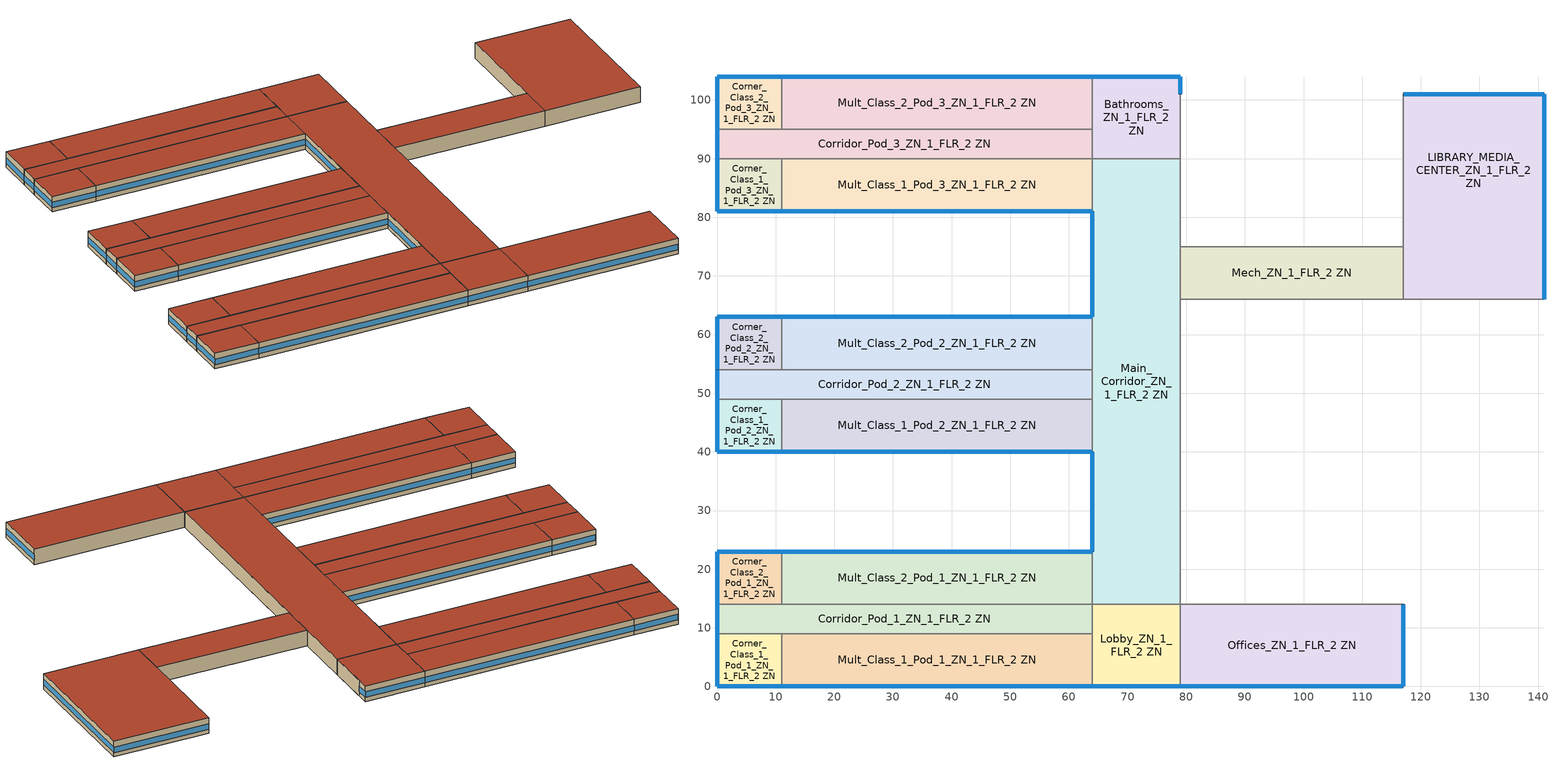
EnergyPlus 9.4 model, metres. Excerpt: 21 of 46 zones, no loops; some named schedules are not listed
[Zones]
Bathrooms_ZN_1_FLR_2 ZN
 floor to Bathrooms_ZN_1_FLR_1 ZN (Typical Interior Floor): 79,104 79,90 64,90 64,104 z4
 wall outside (Typical Insulated Steel Framed Exterior Wall R-11.9): 79,101 79,104 64,104 z4:8
 wall to Main_Corridor_ZN_1_FLR_2 ZN (Typical Interior Wall): 64,90 79,90 z4:8
 wall to Auditorium_ZN_1_FLR_1 ZN (Typical Interior Wall): 79,90 79,101 z4:8
 wall to Mult_Class_2_Pod_3_ZN_1_FLR_2 ZN (Typical Interior Wall): 64,104 64,95 z4:8
 wall to Corridor_Pod_3_ZN_1_FLR_2 ZN (Typical Interior Wall): 64,95 64,90 z4:8
 window (U 0.62 SHGC 0.25 Dbl Ref-C-H Clr 6mm/6mm Air): 79,101.05 79,103.95 z5.1:6.55; 78.95,104 64.05,104 z5.1:6.51
 roof outside (Typical IEAD Roof - Highly Reflective R-20.83): 79,90 79,104 64,104 64,90 z8
Corner_Class_1_Pod_1_ZN_1_FLR_2 ZN
 floor to Corner_Class_1_Pod_1_ZN_1_FLR_1 ZN (Typical Interior Floor): 11,9 11,0 0,0 0,9 z4
 wall outside (Typical Insulated Steel Framed Exterior Wall R-11.9): 0,9 0,0 11,0 z4:8
 wall to Mult_Class_1_Pod_1_ZN_1_FLR_2 ZN (Typical Interior Wall): 11,0 11,9 z4:8
 wall to Corridor_Pod_1_ZN_1_FLR_2 ZN (Typical Interior Wall): 11,9 0,9 z4:8
 window (U 0.62 SHGC 0.25 Dbl Ref-C-H Clr 6mm/6mm Air): 0.05,0 10.95,0 z5.1:6.51; 0,8.95 0,0.05 z5.1:6.52
 roof outside (Typical IEAD Roof - Highly Reflective R-20.83): 11,0 11,9 0,9 0,0 z8
Corner_Class_1_Pod_2_ZN_1_FLR_2 ZN
 floor to Corner_Class_1_Pod_2_ZN_1_FLR_1 ZN (Typical Interior Floor): 11,49 11,40 0,40 0,49 z4
 wall outside (Typical Insulated Steel Framed Exterior Wall R-11.9): 0,49 0,40 11,40 z4:8
 wall to Mult_Class_1_Pod_2_ZN_1_FLR_2 ZN (Typical Interior Wall): 11,40 11,49 z4:8
 wall to Corridor_Pod_2_ZN_1_FLR_2 ZN (Typical Interior Wall): 11,49 0,49 z4:8
 window (U 0.62 SHGC 0.25 Dbl Ref-C-H Clr 6mm/6mm Air): 0.05,40 10.95,40 z5.1:6.51; 0,48.95 0,40.05 z5.1:6.52
 roof outside (Typical IEAD Roof - Highly Reflective R-20.83): 11,40 11,49 0,49 0,40 z8
Corner_Class_1_Pod_3_ZN_1_FLR_2 ZN
 floor to Corner_Class_1_Pod_3_ZN_1_FLR_1 ZN (Typical Interior Floor): 11,90 11,81 0,81 0,90 z4
 wall outside (Typical Insulated Steel Framed Exterior Wall R-11.9): 0,90 0,81 11,81 z4:8
 wall to Mult_Class_1_Pod_3_ZN_1_FLR_2 ZN (Typical Interior Wall): 11,81 11,90 z4:8
 wall to Corridor_Pod_3_ZN_1_FLR_2 ZN (Typical Interior Wall): 11,90 0,90 z4:8
 window (U 0.62 SHGC 0.25 Dbl Ref-C-H Clr 6mm/6mm Air): 0.05,81 10.95,81 z5.1:6.51; 0,89.95 0,81.05 z5.1:6.52
 roof outside (Typical IEAD Roof - Highly Reflective R-20.83): 11,81 11,90 0,90 0,81 z8
Corner_Class_2_Pod_1_ZN_1_FLR_2 ZN
 floor to Corner_Class_2_Pod_1_ZN_1_FLR_1 ZN (Typical Interior Floor): 11,23 11,14 0,14 0,23 z4
 wall outside (Typical Insulated Steel Framed Exterior Wall R-11.9): 11,23 0,23 0,14 z4:8
 wall to Corridor_Pod_1_ZN_1_FLR_2 ZN (Typical Interior Wall): 0,14 11,14 z4:8
 wall to Mult_Class_2_Pod_1_ZN_1_FLR_2 ZN (Typical Interior Wall): 11,14 11,23 z4:8
 window (U 0.62 SHGC 0.25 Dbl Ref-C-H Clr 6mm/6mm Air): 10.95,23 0.05,23 z5.1:6.51; 0,22.95 0,14.05 z5.1:6.52
 roof outside (Typical IEAD Roof - Highly Reflective R-20.83): 11,14 11,23 0,23 0,14 z8
Corner_Class_2_Pod_2_ZN_1_FLR_2 ZN
 floor to Corner_Class_2_Pod_2_ZN_1_FLR_1 ZN (Typical Interior Floor): 11,63 11,54 0,54 0,63 z4
 wall outside (Typical Insulated Steel Framed Exterior Wall R-11.9): 11,63 0,63 0,54 z4:8
 wall to Corridor_Pod_2_ZN_1_FLR_2 ZN (Typical Interior Wall): 0,54 11,54 z4:8
 wall to Mult_Class_2_Pod_2_ZN_1_FLR_2 ZN (Typical Interior Wall): 11,54 11,63 z4:8
 window (U 0.62 SHGC 0.25 Dbl Ref-C-H Clr 6mm/6mm Air): 10.95,63 0.05,63 z5.1:6.51; 0,62.95 0,54.05 z5.1:6.52
 roof outside (Typical IEAD Roof - Highly Reflective R-20.83): 11,54 11,63 0,63 0,54 z8
Corner_Class_2_Pod_3_ZN_1_FLR_2 ZN
 floor to Corner_Class_2_Pod_3_ZN_1_FLR_1 ZN (Typical Interior Floor): 11,104 11,95 0,95 0,104 z4
 wall outside (Typical Insulated Steel Framed Exterior Wall R-11.9): 11,104 0,104 0,95 z4:8
 wall to Corridor_Pod_3_ZN_1_FLR_2 ZN (Typical Interior Wall): 0,95 11,95 z4:8
 wall to Mult_Class_2_Pod_3_ZN_1_FLR_2 ZN (Typical Interior Wall): 11,95 11,104 z4:8
 window (U 0.62 SHGC 0.25 Dbl Ref-C-H Clr 6mm/6mm Air): 10.95,104 0.05,104 z5.1:6.51; 0,103.95 0,95.05 z5.1:6.52
 roof outside (Typical IEAD Roof - Highly Reflective R-20.83): 11,95 11,104 0,104 0,95 z8
Corridor_Pod_1_ZN_1_FLR_2 ZN
 floor to Corridor_Pod_1_ZN_1_FLR_1 ZN (Typical Interior Floor): 64,14 64,9 0,9 0,14 z4
 wall outside (Typical Insulated Steel Framed Exterior Wall R-11.9): 0,14 0,9 z4:8
 wall to Mult_Class_1_Pod_1_ZN_1_FLR_2 ZN (Typical Interior Wall): 11,9 64,9 z4:8
 wall to Lobby_ZN_1_FLR_2 ZN (Typical Interior Wall): 64,9 64,14 z4:8
 wall to Mult_Class_2_Pod_1_ZN_1_FLR_2 ZN (Typical Interior Wall): 64,14 11,14 z4:8
 window (U 0.62 SHGC 0.25 Dbl Ref-C-H Clr 6mm/6mm Air): 0,13.95 0,9.05 z5.1:6.53
 roof outside (Typical IEAD Roof - Highly Reflective R-20.83): 64,9 64,14 0,14 0,9 z8
Corridor_Pod_2_ZN_1_FLR_2 ZN
 floor to Corridor_Pod_2_ZN_1_FLR_1 ZN (Typical Interior Floor): 64,54 64,49 0,49 0,54 z4
 wall outside (Typical Insulated Steel Framed Exterior Wall R-11.9): 0,54 0,49 z4:8
 wall to Mult_Class_1_Pod_2_ZN_1_FLR_2 ZN (Typical Interior Wall): 11,49 64,49 z4:8
 wall to Main_Corridor_ZN_1_FLR_2 ZN (Typical Interior Wall): 64,49 64,54 z4:8
 wall to Mult_Class_2_Pod_2_ZN_1_FLR_2 ZN (Typical Interior Wall): 64,54 11,54 z4:8
 window (U 0.62 SHGC 0.25 Dbl Ref-C-H Clr 6mm/6mm Air): 0,53.95 0,49.05 z5.1:6.53
 roof outside (Typical IEAD Roof - Highly Reflective R-20.83): 64,49 64,54 0,54 0,49 z8
Corridor_Pod_3_ZN_1_FLR_2 ZN
 floor to Corridor_Pod_3_ZN_1_FLR_1 ZN (Typical Interior Floor): 64,95 64,90 0,90 0,95 z4
 wall outside (Typical Insulated Steel Framed Exterior Wall R-11.9): 0,95 0,90 z4:8
 wall to Mult_Class_1_Pod_3_ZN_1_FLR_2 ZN (Typical Interior Wall): 11,90 64,90 z4:8
 wall to Mult_Class_2_Pod_3_ZN_1_FLR_2 ZN (Typical Interior Wall): 64,95 11,95 z4:8
 window (U 0.62 SHGC 0.25 Dbl Ref-C-H Clr 6mm/6mm Air): 0,94.95 0,90.05 z5.1:6.53
 roof outside (Typical IEAD Roof - Highly Reflective R-20.83): 64,90 64,95 0,95 0,90 z8
LIBRARY_MEDIA_CENTER_ZN_1_FLR_2 ZN
 floor to Kitchen_ZN_1_FLR_1 ZN (Typical Interior Floor): 141,75 141,66 117,66 117,75 z4
 floor to Cafeteria_ZN_1_FLR_1 ZN (Typical Interior Floor): 141,101 141,75 117,75 117,101 z4
 wall outside (Typical Insulated Steel Framed Exterior Wall R-11.9): 141,66 141,101 117,101 z4:8
 wall to Aux_Gym_ZN_1_FLR_1 ZN (Typical Interior Wall): 117,66 141,66 z4:8
 wall to Mech_ZN_1_FLR_2 ZN (Typical Interior Wall): 117,75 117,66 z4:8
 wall to Auditorium_ZN_1_FLR_1 ZN (Typical Interior Wall): 117,101 117,75 z4:8
 window (U 0.62 SHGC 0.25 Dbl Ref-C-H Clr 6mm/6mm Air): 141,66.05 141,100.95 z5.1:6.5; 140.95,101 117.05,101 z5.1:6.51
 roof outside (Typical IEAD Roof - Highly Reflective R-20.83): 141,66 141,101 117,101 117,66 z8
Lobby_ZN_1_FLR_2 ZN
 floor to Lobby_ZN_1_FLR_1 ZN (Typical Interior Floor): 79,14 79,0 64,0 64,14 z4
 wall outside (Typical Insulated Steel Framed Exterior Wall R-11.9): 64,0 79,0 z4:8
 wall to Offices_ZN_1_FLR_2 ZN (Typical Interior Wall): 79,0 79,14 z4:8
 wall to Main_Corridor_ZN_1_FLR_2 ZN (Typical Interior Wall): 79,14 64,14 z4:8
 wall to Mult_Class_1_Pod_1_ZN_1_FLR_2 ZN (Typical Interior Wall): 64,9 64,0 z4:8
 window (U 0.62 SHGC 0.25 Dbl Ref-C-H Clr 6mm/6mm Air): 64.05,0 78.95,0 z5.1:6.51
 roof outside (Typical IEAD Roof - Highly Reflective R-20.83): 79,0 79,14 64,14 64,0 z8
Main_Corridor_ZN_1_FLR_2 ZN
 floor to Main_Corridor_ZN_1_FLR_1 ZN (Typical Interior Floor): 79,90 79,14 64,14 64,90 z4
 wall outside (Typical Insulated Steel Framed Exterior Wall R-11.9): 64,40 64,23 / 64,81 64,63 z4:8
 wall to Mult_Class_1_Pod_2_ZN_1_FLR_2 ZN (Typical Interior Wall): 64,49 64,40 z4:8
 wall to Mult_Class_2_Pod_1_ZN_1_FLR_2 ZN (Typical Interior Wall): 64,23 64,14 z4:8
 wall to Gym_ZN_1_FLR_1 ZN (Typical Interior Wall): 79,14 79,66 z4:8
 wall to Mech_ZN_1_FLR_2 ZN (Typical Interior Wall): 79,66 79,75 z4:8
 wall to Auditorium_ZN_1_FLR_1 ZN (Typical Interior Wall): 79,75 79,90 z4:8
 wall to Mult_Class_1_Pod_3_ZN_1_FLR_2 ZN (Typical Interior Wall): 64,90 64,81 z4:8
 wall to Mult_Class_2_Pod_2_ZN_1_FLR_2 ZN (Typical Interior Wall): 64,63 64,54 z4:8
 window (U 0.62 SHGC 0.25 Dbl Ref-C-H Clr 6mm/6mm Air): 64,39.95 64,23.05 / 64,80.95 64,63.05 z5.1:6.51
 roof outside (Typical IEAD Roof - Highly Reflective R-20.83): 79,14 79,90 64,90 64,14 z8
Mech_ZN_1_FLR_2 ZN
 floor to Mech_ZN_1_FLR_1 ZN (Typical Interior Floor): 117,75 117,66 79,66 79,75 z4
 wall to Gym_ZN_1_FLR_1 ZN (Typical Interior Wall): 79,66 117,66 z4:8
 wall to Auditorium_ZN_1_FLR_1 ZN (Typical Interior Wall): 117,75 79,75 z4:8
 roof outside (Typical IEAD Roof - Highly Reflective R-20.83): 117,66 117,75 79,75 79,66 z8
Mult_Class_1_Pod_1_ZN_1_FLR_2 ZN
 floor to Mult_Class_1_Pod_1_ZN_1_FLR_1 ZN (Typical Interior Floor): 64,9 64,0 11,0 11,9 z4
 wall outside (Typical Insulated Steel Framed Exterior Wall R-11.9): 11,0 64,0 z4:8
 window (U 0.62 SHGC 0.25 Dbl Ref-C-H Clr 6mm/6mm Air): 11.05,0 63.95,0 z5.1:6.5
 roof outside (Typical IEAD Roof - Highly Reflective R-20.83): 64,0 64,9 11,9 11,0 z8
Mult_Class_1_Pod_2_ZN_1_FLR_2 ZN
 floor to Mult_Class_1_Pod_2_ZN_1_FLR_1 ZN (Typical Interior Floor): 64,49 64,40 11,40 11,49 z4
 wall outside (Typical Insulated Steel Framed Exterior Wall R-11.9): 11,40 64,40 z4:8
 window (U 0.62 SHGC 0.25 Dbl Ref-C-H Clr 6mm/6mm Air): 11.05,40 63.95,40 z5.1:6.5
 roof outside (Typical IEAD Roof - Highly Reflective R-20.83): 64,40 64,49 11,49 11,40 z8
Mult_Class_1_Pod_3_ZN_1_FLR_2 ZN
 floor to Mult_Class_1_Pod_3_ZN_1_FLR_1 ZN (Typical Interior Floor): 64,90 64,81 11,81 11,90 z4
 wall outside (Typical Insulated Steel Framed Exterior Wall R-11.9): 11,81 64,81 z4:8
 window (U 0.62 SHGC 0.25 Dbl Ref-C-H Clr 6mm/6mm Air): 11.05,81 63.95,81 z5.1:6.5
 roof outside (Typical IEAD Roof - Highly Reflective R-20.83): 64,81 64,90 11,90 11,81 z8
Mult_Class_2_Pod_1_ZN_1_FLR_2 ZN
 floor to Mult_Class_2_Pod_1_ZN_1_FLR_1 ZN (Typical Interior Floor): 64,23 64,14 11,14 11,23 z4
 wall outside (Typical Insulated Steel Framed Exterior Wall R-11.9): 64,23 11,23 z4:8
 window (U 0.62 SHGC 0.25 Dbl Ref-C-H Clr 6mm/6mm Air): 63.95,23 11.05,23 z5.1:6.5
 roof outside (Typical IEAD Roof - Highly Reflective R-20.83): 64,14 64,23 11,23 11,14 z8
Mult_Class_2_Pod_2_ZN_1_FLR_2 ZN
 floor to Mult_Class_2_Pod_2_ZN_1_FLR_1 ZN (Typical Interior Floor): 64,63 64,54 11,54 11,63 z4
 wall outside (Typical Insulated Steel Framed Exterior Wall R-11.9): 64,63 11,63 z4:8
 window (U 0.62 SHGC 0.25 Dbl Ref-C-H Clr 6mm/6mm Air): 63.95,63 11.05,63 z5.1:6.5
 roof outside (Typical IEAD Roof - Highly Reflective R-20.83): 64,54 64,63 11,63 11,54 z8
Mult_Class_2_Pod_3_ZN_1_FLR_2 ZN
 floor to Mult_Class_2_Pod_3_ZN_1_FLR_1 ZN (Typical Interior Floor): 64,104 64,95 11,95 11,104 z4
 wall outside (Typical Insulated Steel Framed Exterior Wall R-11.9): 64,104 11,104 z4:8
 window (U 0.62 SHGC 0.25 Dbl Ref-C-H Clr 6mm/6mm Air): 63.95,104 11.05,104 z5.1:6.5
 roof outside (Typical IEAD Roof - Highly Reflective R-20.83): 64,95 64,104 11,104 11,95 z8
Offices_ZN_1_FLR_2 ZN
 floor to Offices_ZN_1_FLR_1 ZN (Typical Interior Floor): 117,14 117,0 79,0 79,14 z4
 wall outside (Typical Insulated Steel Framed Exterior Wall R-11.9): 79,0 117,0 117,14 z4:8
 wall to Gym_ZN_1_FLR_1 ZN (Typical Interior Wall): 117,14 79,14 z4:8
 window (U 0.62 SHGC 0.25 Dbl Ref-C-H Clr 6mm/6mm Air): 79.05,0 116.95,0 z5.1:6.5; 117,0.05 117,13.95 z5.1:6.51
 roof outside (Typical IEAD Roof - Highly Reflective R-20.83): 117,0 117,14 79,14 79,0 z8
[Building]
-SecondarySchool-ASHRAE 169-2006-3B created: 2020-11-10 15:39:57 -0700: North Axis {deg}=0; Terrain=City; Loads Convergence Tolerance Value {W}=0.04; Temperature Convergence Tolerance Value {deltaC}=0.2; Solar Distribution=FullInteriorAndExterior; Maximum Number of Warmup Days=25; Minimum Number of Warmup Days=6
[Site:Location]
El Paso International Ap  Ut_TX_USA: Latitude {deg}=31.77; Longitude {deg}=-106.5; Time Zone {hr}=-7; Elevation {m}=1186
[Site:GroundTemperature:BuildingSurface]
20.78, 20.77, 20.81, 20.84, 20.91, 23.19, 23.53, 23.58, 23.59, 21.3, 20.97, 20.85
[Site:WaterMainsTemperature]
Calculation Method=Correlation; Annual Average Outdoor Air Temperature {C}=17.9417; Maximum Difference In Monthly Average Outdoor Air Temperatures {deltaC}=21.1
[SizingPeriod:DesignDay] Day of Month=21; Dry-Bulb Temperature Range Modifier Type=DefaultMultipliers; Humidity Condition Type=Wetbulb; Barometric Pressure {Pa}=87865; Rain Indicator=No; Snow Indicator=No; Daylight Saving Time Indicator=No
Name | Month | Day Type | Maximum Dry-Bulb Temperature {C} | Daily Dry-Bulb Temperature Range {deltaC} | Wetbulb or DewPoint at Maximum Dry-Bulb {C} | Wind Speed {m/s} | Wind Direction {deg} | Solar Model Indicator | ASHRAE Clear Sky Optical Depth for Beam Irradiance (taub) | ASHRAE Clear Sky Optical Depth for Diffuse Irradiance (taud) | Sky Clearness
El Paso International Ap  Ut Ann Clg .4% Condns DB=>MWB | 7 | SummerDesignDay | 38.1 | 13 | 18.1 | 3.9 | 280 | ASHRAETau | 0.605 | 1.547
El Paso International Ap  Ut Ann Htg 99.6% Condns DB | 12 | WinterDesignDay | -5.2 | 0 | -5.2 | 2.2 | 20 | ASHRAEClearSky |  |  | 0
[Material]
Name | Roughness | Thickness {m} | Conductivity {W/m-K} | Density {kg/m3} | Specific Heat {J/kg-K} | Thermal Absorptance | Solar Absorptance | Visible Absorptance
100mm Normalweight concrete floor | MediumSmooth | 0.1016 | 2.31 | 2322 | 832 | 0.9 | 0.7 | 0.7
25mm Stucco | Smooth | 0.0254 | 0.72 | 1856 | 840 | 0.9 | 0.7 | 0.7
5/8 in. Gypsum Board | MediumSmooth | 0.0159 | 0.16 | 800 | 1090 | 0.9 | 0.7 | 0.7
G01 13mm gypsum board | Smooth | 0.0127 | 0.16 | 800 | 1090 | 0.9 | 0.7 | 0.5
Metal Roof Surface | Smooth | 0.0008 | 45.28 | 7824 | 500 | 0.9 | 0.7 | 0.7
Roof Membrane - Highly Reflective | VeryRough | 0.0095 | 0.16 | 1121.29 | 1460 | 0.75 | 0.45 | 0.7
Std Wood 6inch | MediumSmooth | 0.15 | 0.12 | 540 | 1210 | 0.9 | 0.7 | 0.7
[Material:NoMass] Thermal Absorptance=0.9; Solar Absorptance=0.7
Name | Roughness | Thermal Resistance {m2-K/W} | Visible Absorptance
CP02 CARPET PAD | VeryRough | 0.21648 | 0.8
Typical Insulation R-19.72 | Smooth | 3.4722 | 0.7
Typical Insulation R-9.73 | Smooth | 1.71283 | 0.7
[WindowMaterial:Gas]
AIR 6MM: Gas Type=Air; Thickness {m}=0.0063
[WindowMaterial:Glazing] Optical Data Type=SpectralAverage; Thickness {m}=0.006; Infrared Transmittance at Normal Incidence=0; Front Side Infrared Hemispherical Emissivity=0.84; Conductivity {W/m-K}=0.9; Dirt Correction Factor for Solar and Visible Transmittance=1; Solar Diffusing=No
Name | Solar Transmittance at Normal Incidence | Front Side Solar Reflectance at Normal Incidence | Back Side Solar Reflectance at Normal Incidence | Visible Transmittance at Normal Incidence | Front Side Visible Reflectance at Normal Incidence | Back Side Visible Reflectance at Normal Incidence | Back Side Infrared Hemispherical Emissivity
CLEAR 6MM | 0.775 | 0.071 | 0.071 | 0.881 | 0.08 | 0.08 | 0.84
REF C CLEAR HI 6MM | 0.2 | 0.16 | 0.39 | 0.22 | 0.17 | 0.35 | 0.55
[Construction]
InteriorFurnishings: Std Wood 6inch
Typical IEAD Roof - Highly Reflective R-20.83: Roof Membrane - Highly Reflective, Typical Insulation R-19.72, Metal Roof Surface
Typical Insulated Steel Framed Exterior Wall R-11.9: 25mm Stucco, 5/8 in. Gypsum Board, Typical Insulation R-9.73, 5/8 in. Gypsum Board
Typical Interior Floor: 100mm Normalweight concrete floor, CP02 CARPET PAD
Typical Interior Wall: G01 13mm gypsum board, G01 13mm gypsum board
U 0.62 SHGC 0.25 Dbl Ref-C-H Clr 6mm/6mm Air: REF C CLEAR HI 6MM, AIR 6MM, CLEAR 6MM
[Zone] Multiplier=1; Part of Total Floor Area=Yes
Bathrooms_ZN_1_FLR_2 ZN; Corner_Class_1_Pod_1_ZN_1_FLR_2 ZN; Corner_Class_1_Pod_2_ZN_1_FLR_2 ZN; Corner_Class_1_Pod_3_ZN_1_FLR_2 ZN; Corner_Class_2_Pod_1_ZN_1_FLR_2 ZN; Corner_Class_2_Pod_2_ZN_1_FLR_2 ZN; Corner_Class_2_Pod_3_ZN_1_FLR_2 ZN; Corridor_Pod_1_ZN_1_FLR_2 ZN; Corridor_Pod_2_ZN_1_FLR_2 ZN; Corridor_Pod_3_ZN_1_FLR_2 ZN; LIBRARY_MEDIA_CENTER_ZN_1_FLR_2 ZN; Lobby_ZN_1_FLR_2 ZN; Main_Corridor_ZN_1_FLR_2 ZN; Mech_ZN_1_FLR_2 ZN; Mult_Class_1_Pod_1_ZN_1_FLR_2 ZN; Mult_Class_1_Pod_2_ZN_1_FLR_2 ZN; Mult_Class_1_Pod_3_ZN_1_FLR_2 ZN; Mult_Class_2_Pod_1_ZN_1_FLR_2 ZN; Mult_Class_2_Pod_2_ZN_1_FLR_2 ZN; Mult_Class_2_Pod_3_ZN_1_FLR_2 ZN; Offices_ZN_1_FLR_2 ZN
[InternalMass] Construction=InteriorFurnishings
Name | Zone or ZoneList | Surface Area {m2}
Bathrooms_ZN_1_FLR_2 Mass | Bathrooms_ZN_1_FLR_2 ZN | 420
Corner_Class_1_Pod_1_ZN_1_FLR_2 Mass | Corner_Class_1_Pod_1_ZN_1_FLR_2 ZN | 198
Corner_Class_1_Pod_2_ZN_1_FLR_2 Mass | Corner_Class_1_Pod_2_ZN_1_FLR_2 ZN | 198
Corner_Class_1_Pod_3_ZN_1_FLR_2 Mass | Corner_Class_1_Pod_3_ZN_1_FLR_2 ZN | 198
Corner_Class_2_Pod_1_ZN_1_FLR_2 Mass | Corner_Class_2_Pod_1_ZN_1_FLR_2 ZN | 198
Corner_Class_2_Pod_2_ZN_1_FLR_2 Mass | Corner_Class_2_Pod_2_ZN_1_FLR_2 ZN | 198
Corner_Class_2_Pod_3_ZN_1_FLR_2 Mass | Corner_Class_2_Pod_3_ZN_1_FLR_2 ZN | 198
Corridor_Pod_1_ZN_1_FLR_2 Mass | Corridor_Pod_1_ZN_1_FLR_2 ZN | 640
Corridor_Pod_2_ZN_1_FLR_2 Mass | Corridor_Pod_2_ZN_1_FLR_2 ZN | 640
Corridor_Pod_3_ZN_1_FLR_2 Mass | Corridor_Pod_3_ZN_1_FLR_2 ZN | 640
LIBRARY_MEDIA_CENTER_ZN_1_FLR_2 Mass | LIBRARY_MEDIA_CENTER_ZN_1_FLR_2 ZN | 1680
Lobby_ZN_1_FLR_2 Mass | Lobby_ZN_1_FLR_2 ZN | 420
Main_Corridor_ZN_1_FLR_2 Mass | Main_Corridor_ZN_1_FLR_2 ZN | 2280
Mech_ZN_1_FLR_2 Mass | Mech_ZN_1_FLR_2 ZN | 684
Mult_Class_1_Pod_1_ZN_1_FLR_2 Mass | Mult_Class_1_Pod_1_ZN_1_FLR_2 ZN | 954
Mult_Class_1_Pod_2_ZN_1_FLR_2 Mass | Mult_Class_1_Pod_2_ZN_1_FLR_2 ZN | 954
Mult_Class_1_Pod_3_ZN_1_FLR_2 Mass | Mult_Class_1_Pod_3_ZN_1_FLR_2 ZN | 954
Mult_Class_2_Pod_1_ZN_1_FLR_2 Mass | Mult_Class_2_Pod_1_ZN_1_FLR_2 ZN | 954
Mult_Class_2_Pod_2_ZN_1_FLR_2 Mass | Mult_Class_2_Pod_2_ZN_1_FLR_2 ZN | 954
Mult_Class_2_Pod_3_ZN_1_FLR_2 Mass | Mult_Class_2_Pod_3_ZN_1_FLR_2 ZN | 954
Offices_ZN_1_FLR_2 Mass | Offices_ZN_1_FLR_2 ZN | 1064
[ZoneInfiltration:DesignFlowRate] Schedule=SchoolSecondary INFIL_SCH_PNNL; Design Flow Rate Calculation Method=Flow/ExteriorArea; Constant Term Coefficient=0; Temperature Term Coefficient=0; Velocity Term Coefficient=0.224; Velocity Squared Term Coefficient=0
Name | Zone or ZoneList | Flow per Exterior Surface Area {m3/s-m2}
Bathrooms_ZN_1_FLR_2 Infiltration | Bathrooms_ZN_1_FLR_2 ZN | 0.000145423
Corner_Class_1_Pod_1_ZN_1_FLR_2 Infiltration | Corner_Class_1_Pod_1_ZN_1_FLR_2 ZN | 0.000254558
Corner_Class_1_Pod_2_ZN_1_FLR_2 Infiltration | Corner_Class_1_Pod_2_ZN_1_FLR_2 ZN | 0.000254558
Corner_Class_1_Pod_3_ZN_1_FLR_2 Infiltration | Corner_Class_1_Pod_3_ZN_1_FLR_2 ZN | 0.000254558
Corner_Class_2_Pod_1_ZN_1_FLR_2 Infiltration | Corner_Class_2_Pod_1_ZN_1_FLR_2 ZN | 0.000254558
Corner_Class_2_Pod_2_ZN_1_FLR_2 Infiltration | Corner_Class_2_Pod_2_ZN_1_FLR_2 ZN | 0.000254558
Corner_Class_2_Pod_3_ZN_1_FLR_2 Infiltration | Corner_Class_2_Pod_3_ZN_1_FLR_2 ZN | 0.000254558
Corridor_Pod_1_ZN_1_FLR_2 Infiltration | Corridor_Pod_1_ZN_1_FLR_2 ZN | 3.35043e-05
Corridor_Pod_2_ZN_1_FLR_2 Infiltration | Corridor_Pod_2_ZN_1_FLR_2 ZN | 3.35043e-05
Corridor_Pod_3_ZN_1_FLR_2 Infiltration | Corridor_Pod_3_ZN_1_FLR_2 ZN | 3.35043e-05
LIBRARY_MEDIA_CENTER_ZN_1_FLR_2 Infiltration | LIBRARY_MEDIA_CENTER_ZN_1_FLR_2 ZN | 0.000124925
Lobby_ZN_1_FLR_2 Infiltration | Lobby_ZN_1_FLR_2 ZN | 0.000126572
Main_Corridor_ZN_1_FLR_2 Infiltration | Main_Corridor_ZN_1_FLR_2 ZN | 6.22971e-05
Mult_Class_1_Pod_1_ZN_1_FLR_2 Infiltration | Mult_Class_1_Pod_1_ZN_1_FLR_2 ZN | 0.000175253
Mult_Class_1_Pod_2_ZN_1_FLR_2 Infiltration | Mult_Class_1_Pod_2_ZN_1_FLR_2 ZN | 0.000175253
Mult_Class_1_Pod_3_ZN_1_FLR_2 Infiltration | Mult_Class_1_Pod_3_ZN_1_FLR_2 ZN | 0.000175253
Mult_Class_2_Pod_1_ZN_1_FLR_2 Infiltration | Mult_Class_2_Pod_1_ZN_1_FLR_2 ZN | 0.000175253
Mult_Class_2_Pod_2_ZN_1_FLR_2 Infiltration | Mult_Class_2_Pod_2_ZN_1_FLR_2 ZN | 0.000175253
Mult_Class_2_Pod_3_ZN_1_FLR_2 Infiltration | Mult_Class_2_Pod_3_ZN_1_FLR_2 ZN | 0.000175253
Offices_ZN_1_FLR_2 Infiltration | Offices_ZN_1_FLR_2 ZN | 0.000160096
[Daylighting:Controls] Lighting Control Type=Stepped; Minimum Input Power Fraction for Continuous or ContinuousOff Dimming Control=0.3; Minimum Light Output Fraction for Continuous or ContinuousOff Dimming Control=0.2; Number of Stepped Control Steps=3; Probability Lighting will be Reset When Needed in Manual Stepped Control=1; Glare Calculation Azimuth Angle of View Direction Clockwise from Zone y-Axis {deg}=0; Maximum Allowable Discomfort Glare Index=22
Name | Zone | Glare Calculation Daylighting Reference Point | Daylighting Reference Point Name 1 | Fraction of Zone Controlled by Reference Point 1 | Illuminance Setpoint at Reference Point 1 {lux} | Daylighting Reference Point Name 2 | Fraction of Zone Controlled by Reference Point 2 | Illuminance Setpoint at Reference Point 2 {lux}
Bathrooms_ZN_1_FLR_2 ZN DaylightingControls | Bathrooms_ZN_1_FLR_2 ZN | Bathrooms_ZN_1_FLR_2 Daylt Sensor 1 | Bathrooms_ZN_1_FLR_2 Daylt Sensor 1 | 0.096 | 375 | Bathrooms_ZN_1_FLR_2 Daylt Sensor 2 | 0.096 | 375
Corner_Class_1_Pod_1_ZN_1_FLR_2 ZN DaylightingControls | Corner_Class_1_Pod_1_ZN_1_FLR_2 ZN | Corner_Class_1_Pod_1_ZN_1_FLR_2 Daylt Sensor 1 | Corner_Class_1_Pod_1_ZN_1_FLR_2 Daylt Sensor 1 | 0.222 | 500 | Corner_Class_1_Pod_1_ZN_1_FLR_2 Daylt Sensor 2 | 0.222 | 500
Corner_Class_1_Pod_2_ZN_1_FLR_2 ZN DaylightingControls | Corner_Class_1_Pod_2_ZN_1_FLR_2 ZN | Corner_Class_1_Pod_2_ZN_1_FLR_2 Daylt Sensor 1 | Corner_Class_1_Pod_2_ZN_1_FLR_2 Daylt Sensor 1 | 0.222 | 500 | Corner_Class_1_Pod_2_ZN_1_FLR_2 Daylt Sensor 2 | 0.222 | 500
Corner_Class_1_Pod_3_ZN_1_FLR_2 ZN DaylightingControls | Corner_Class_1_Pod_3_ZN_1_FLR_2 ZN | Corner_Class_1_Pod_3_ZN_1_FLR_2 Daylt Sensor 1 | Corner_Class_1_Pod_3_ZN_1_FLR_2 Daylt Sensor 1 | 0.222 | 500 | Corner_Class_1_Pod_3_ZN_1_FLR_2 Daylt Sensor 2 | 0.222 | 500
Corner_Class_2_Pod_1_ZN_1_FLR_2 ZN DaylightingControls | Corner_Class_2_Pod_1_ZN_1_FLR_2 ZN | Corner_Class_2_Pod_1_ZN_1_FLR_2 Daylt Sensor 1 | Corner_Class_2_Pod_1_ZN_1_FLR_2 Daylt Sensor 1 | 0.222 | 500 | Corner_Class_2_Pod_1_ZN_1_FLR_2 Daylt Sensor 2 | 0.222 | 500
Corner_Class_2_Pod_2_ZN_1_FLR_2 ZN DaylightingControls | Corner_Class_2_Pod_2_ZN_1_FLR_2 ZN | Corner_Class_2_Pod_2_ZN_1_FLR_2 Daylt Sensor 1 | Corner_Class_2_Pod_2_ZN_1_FLR_2 Daylt Sensor 1 | 0.222 | 500 | Corner_Class_2_Pod_2_ZN_1_FLR_2 Daylt Sensor 2 | 0.222 | 500
Corner_Class_2_Pod_3_ZN_1_FLR_2 ZN DaylightingControls | Corner_Class_2_Pod_3_ZN_1_FLR_2 ZN | Corner_Class_2_Pod_3_ZN_1_FLR_2 Daylt Sensor 1 | Corner_Class_2_Pod_3_ZN_1_FLR_2 Daylt Sensor 1 | 0.222 | 500 | Corner_Class_2_Pod_3_ZN_1_FLR_2 Daylt Sensor 2 | 0.222 | 500
LIBRARY_MEDIA_CENTER_ZN_1_FLR_2 ZN DaylightingControls | LIBRARY_MEDIA_CENTER_ZN_1_FLR_2 ZN | LIBRARY_MEDIA_CENTER_ZN_1_FLR_2 Daylt Sensor 1 | LIBRARY_MEDIA_CENTER_ZN_1_FLR_2 Daylt Sensor 1 | 0.084 | 375 | LIBRARY_MEDIA_CENTER_ZN_1_FLR_2 Daylt Sensor 2 | 0.084 | 375
Lobby_ZN_1_FLR_2 ZN DaylightingControls | Lobby_ZN_1_FLR_2 ZN | Lobby_ZN_1_FLR_2 Daylt Sensor 1 | Lobby_ZN_1_FLR_2 Daylt Sensor 1 | 0.179 | 375
Main_Corridor_ZN_1_FLR_2 ZN DaylightingControls | Main_Corridor_ZN_1_FLR_2 ZN | Main_Corridor_ZN_1_FLR_2 Daylt Sensor 1 | Main_Corridor_ZN_1_FLR_2 Daylt Sensor 1 | 0.041 | 375 | Main_Corridor_ZN_1_FLR_2 Daylt Sensor 2 | 0.041 | 375
Mult_Class_1_Pod_1_ZN_1_FLR_2 ZN DaylightingControls | Mult_Class_1_Pod_1_ZN_1_FLR_2 ZN | Mult_Class_1_Pod_1_ZN_1_FLR_2 Daylt Sensor 1 | Mult_Class_1_Pod_1_ZN_1_FLR_2 Daylt Sensor 1 | 0.278 | 500
Mult_Class_1_Pod_2_ZN_1_FLR_2 ZN DaylightingControls | Mult_Class_1_Pod_2_ZN_1_FLR_2 ZN | Mult_Class_1_Pod_2_ZN_1_FLR_2 Daylt Sensor 1 | Mult_Class_1_Pod_2_ZN_1_FLR_2 Daylt Sensor 1 | 0.278 | 500
Mult_Class_1_Pod_3_ZN_1_FLR_2 ZN DaylightingControls | Mult_Class_1_Pod_3_ZN_1_FLR_2 ZN | Mult_Class_1_Pod_3_ZN_1_FLR_2 Daylt Sensor 1 | Mult_Class_1_Pod_3_ZN_1_FLR_2 Daylt Sensor 1 | 0.278 | 500
Mult_Class_2_Pod_1_ZN_1_FLR_2 ZN DaylightingControls | Mult_Class_2_Pod_1_ZN_1_FLR_2 ZN | Mult_Class_2_Pod_1_ZN_1_FLR_2 Daylt Sensor 1 | Mult_Class_2_Pod_1_ZN_1_FLR_2 Daylt Sensor 1 | 0.278 | 500
Mult_Class_2_Pod_2_ZN_1_FLR_2 ZN DaylightingControls | Mult_Class_2_Pod_2_ZN_1_FLR_2 ZN | Mult_Class_2_Pod_2_ZN_1_FLR_2 Daylt Sensor 1 | Mult_Class_2_Pod_2_ZN_1_FLR_2 Daylt Sensor 1 | 0.278 | 500
Mult_Class_2_Pod_3_ZN_1_FLR_2 ZN DaylightingControls | Mult_Class_2_Pod_3_ZN_1_FLR_2 ZN | Mult_Class_2_Pod_3_ZN_1_FLR_2 Daylt Sensor 1 | Mult_Class_2_Pod_3_ZN_1_FLR_2 Daylt Sensor 1 | 0.278 | 500
Offices_ZN_1_FLR_2 ZN DaylightingControls | Offices_ZN_1_FLR_2 ZN | Offices_ZN_1_FLR_2 Daylt Sensor 1 | Offices_ZN_1_FLR_2 Daylt Sensor 1 | 0.117 | 500 | Offices_ZN_1_FLR_2 Daylt Sensor 2 | 0.117 | 500
[AvailabilityManager:NightCycle] Applicability Schedule=Always On Discrete; Fan Schedule=SchoolSecondary HVACOperationSchd; Control Type=CycleOnAny; Thermostat Tolerance {deltaC}=1; Cycling Run Time Control Type=FixedRunTime; Cycling Run Time {s}=1800
Availability Manager Night Cycle 7; Availability Manager Night Cycle 6; Availability Manager Night Cycle 9; Availability Manager Night Cycle 5; Availability Manager Night Cycle 8; Availability Manager Night Cycle 4; Availability Manager Night Cycle 1; Availability Manager Night Cycle 2; Availability Manager Night Cycle 3
[AvailabilityManager:Scheduled] Schedule=Always On Discrete
Auditorium_ZN_1_FLR_1 ZN PSZ-AC_3-7 OA System Availability Manager; Aux_Gym_ZN_1_FLR_1 ZN PSZ-AC_2-6 OA System Availability Manager; Cafeteria_ZN_1_FLR_1 ZN PSZ-AC_5-9 OA System Availability Manager; Gym_ZN_1_FLR_1 ZN PSZ-AC_1-5 OA System Availability Manager; Kitchen_ZN_1_FLR_1 ZN PSZ-AC_4-8 OA System Availability Manager; VAV_OTHER OA System Availability Manager; VAV_POD_1 OA System Availability Manager; VAV_POD_2 OA System Availability Manager; VAV_POD_3 OA System Availability Manager
[Exterior:Lights] Control Option=AstronomicalClock
Name | Schedule | Design Level {W}
NonDimming Exterior Lights Def | SchoolSecondary Exterior_lighting_schedule_a | 441.8
Occ Sensing Exterior Lights Def | SchoolSecondary Exterior_lighting_schedule_b | 8552
[Refrigeration:Compressor] Refrigeration Compressor Power Curve=Old_Low_Temp_Comp_Pwr_Curve; Refrigeration Compressor Capacity Curve=Old_Low_Temp_Comp_Cap_Curve; Rated Return Gas Temperature {C}=18.3; Rated Subcooling {deltaC}=0; Mode of Operation=Subcritical
Refrigeration Compressor 1; Refrigeration Compressor 2; Refrigeration Compressor 3; Refrigeration Compressor 4; Refrigeration Compressor 5; Refrigeration Compressor 6; Refrigeration Compressor 7; Refrigeration Compressor 8; Refrigeration Compressor 9; Refrigeration Compressor 10; Refrigeration Compressor 11; Refrigeration Compressor 12; Refrigeration Compressor 13; Refrigeration Compressor 14; Refrigeration Compressor 15; Refrigeration Compressor 16; Refrigeration Compressor 17; Refrigeration Compressor 18; Refrigeration Compressor 19; Refrigeration Compressor 20
[EnergyManagementSystem:Sensor] Output:Variable or Output:Meter Index Key=Environment
Name | Output:Variable or Output:Meter
Mains_Water_Temp_Sen | Site Mains Water Temperature
OAT; OAT_1; OAT_2; OAT_3; OAT_4; OAT_5; OAT_6 | Site Outdoor Air Drybulb Temperature
[EnergyManagementSystem:Actuator] Actuated Component Control Type=Schedule Value
Name | Actuated Component Unique | Actuated Component Type
AuditoriumZN1FLR1ZNPSZAC37ClgSch0; CafeteriaZN1FLR1ZNPSZAC59ClgSch0; GymZN1FLR1ZNPSZAC15ClgSch0; VAVOTHERClgSch0; VAVPOD1ClgSch0; VAVPOD2ClgSch0; VAVPOD3ClgSch0 | SchoolSecondary CLGSETP_SCH_NO_SETBACK | Schedule:Year
AuditoriumZN1FLR1ZNPSZAC37HtgSch0; CafeteriaZN1FLR1ZNPSZAC59HtgSch0; GymZN1FLR1ZNPSZAC15HtgSch0 | SchoolSecondary HTGSETP_SCH_PSZ_AC | Schedule:Year
Mains_Water_Temp_Act | Mains Water Temperature | Schedule:Constant
VAVOTHERClgSch1 | SchoolSecondary CLGSETP_SCH_Setback | Schedule:Year
VAVOTHERHtgSch0; VAVPOD1HtgSch0; VAVPOD2HtgSch0; VAVPOD3HtgSch0 | SchoolSecondary HTGSETP_SCH_YES_OPTIMUM | Schedule:Year
VAVOTHERHtgSch1 | SchoolSecondary HTGSETP_SCH_Setback | Schedule:Year
[EnergyManagementSystem:Program]
AuditoriumZN1FLR1ZNPSZAC37OptimumStartProg0: IF DaylightSavings==0 && DayOfWeek>1 && Hour==5 && OAT<23.9 && OAT>1.7; SET AuditoriumZN1FLR1ZNPSZAC37ClgSch0 = 29.4; SET AuditoriumZN1FLR1ZNPSZAC37HtgSch0 = 15.6; ELSEIF DaylightSavings==0 && DayOfWeek==1 && Hour==7 && OAT<23.9 && OAT>1.7; SET AuditoriumZN1FLR1ZNPSZAC37ClgSch0 = 29.4; SET AuditoriumZN1FLR1ZNPSZAC37HtgSch0 = 15.6; ELSEIF DaylightSavings==1 && DayOfWeek>1 && Hour==4 && OAT<23.9 && OAT>1.7; SET AuditoriumZN1FLR1ZNPSZAC37ClgSch0 = 29.4; SET AuditoriumZN1FLR1ZNPSZAC37HtgSch0 = 15.6; ELSEIF DaylightSavings==1 && DayOfWeek==1 && Hour==6 && OAT<23.9 && OAT>1.7; SET AuditoriumZN1FLR1ZNPSZAC37ClgSch0 = 29.4; SET AuditoriumZN1FLR1ZNPSZAC37HtgSch0 = 15.6; ELSE; SET AuditoriumZN1FLR1ZNPSZAC37ClgSch0 = NULL; SET AuditoriumZN1FLR1ZNPSZAC37HtgSch0 = NULL; ENDIF
CafeteriaZN1FLR1ZNPSZAC59OptimumStartProg0: IF DaylightSavings==0 && DayOfWeek>1 && Hour==5 && OAT_1<23.9 && OAT_1>1.7; SET CafeteriaZN1FLR1ZNPSZAC59ClgSch0 = 29.4; SET CafeteriaZN1FLR1ZNPSZAC59HtgSch0 = 15.6; ELSEIF DaylightSavings==0 && DayOfWeek==1 && Hour==7 && OAT_1<23.9 && OAT_1>1.7; SET CafeteriaZN1FLR1ZNPSZAC59ClgSch0 = 29.4; SET CafeteriaZN1FLR1ZNPSZAC59HtgSch0 = 15.6; ELSEIF DaylightSavings==1 && DayOfWeek>1 && Hour==4 && OAT_1<23.9 && OAT_1>1.7; SET CafeteriaZN1FLR1ZNPSZAC59ClgSch0 = 29.4; SET CafeteriaZN1FLR1ZNPSZAC59HtgSch0 = 15.6; ELSEIF DaylightSavings==1 && DayOfWeek==1 && Hour==6 && OAT_1<23.9 && OAT_1>1.7; SET CafeteriaZN1FLR1ZNPSZAC59ClgSch0 = 29.4; SET CafeteriaZN1FLR1ZNPSZAC59HtgSch0 = 15.6; ELSE; SET CafeteriaZN1FLR1ZNPSZAC59ClgSch0 = NULL; SET CafeteriaZN1FLR1ZNPSZAC59HtgSch0 = NULL; ENDIF
GymZN1FLR1ZNPSZAC15OptimumStartProg0: IF DaylightSavings==0 && DayOfWeek>1 && Hour==5 && OAT_2<23.9 && OAT_2>1.7; SET GymZN1FLR1ZNPSZAC15ClgSch0 = 29.4; SET GymZN1FLR1ZNPSZAC15HtgSch0 = 15.6; ELSEIF DaylightSavings==0 && DayOfWeek==1 && Hour==7 && OAT_2<23.9 && OAT_2>1.7; SET GymZN1FLR1ZNPSZAC15ClgSch0 = 29.4; SET GymZN1FLR1ZNPSZAC15HtgSch0 = 15.6; ELSEIF DaylightSavings==1 && DayOfWeek>1 && Hour==4 && OAT_2<23.9 && OAT_2>1.7; SET GymZN1FLR1ZNPSZAC15ClgSch0 = 29.4; SET GymZN1FLR1ZNPSZAC15HtgSch0 = 15.6; ELSEIF DaylightSavings==1 && DayOfWeek==1 && Hour==6 && OAT_2<23.9 && OAT_2>1.7; SET GymZN1FLR1ZNPSZAC15ClgSch0 = 29.4; SET GymZN1FLR1ZNPSZAC15HtgSch0 = 15.6; ELSE; SET GymZN1FLR1ZNPSZAC15ClgSch0 = NULL; SET GymZN1FLR1ZNPSZAC15HtgSch0 = NULL; ENDIF
Mains_Water_Prg: SET Mains_Water_Temp_Act = Mains_Water_Temp_Sen
VAVOTHEROptimumStartProg0: IF DaylightSavings==0 && DayOfWeek>1 && Hour==5 && OAT_3<23.9 && OAT_3>1.7; SET VAVOTHERClgSch0 = 29.4; SET VAVOTHERHtgSch0 = 15.6; ELSEIF DaylightSavings==0 && DayOfWeek==1 && Hour==7 && OAT_3<23.9 && OAT_3>1.7; SET VAVOTHERClgSch0 = 29.4; SET VAVOTHERHtgSch0 = 15.6; ELSEIF DaylightSavings==1 && DayOfWeek>1 && Hour==4 && OAT_3<23.9 && OAT_3>1.7; SET VAVOTHERClgSch0 = 29.4; SET VAVOTHERHtgSch0 = 15.6; ELSEIF DaylightSavings==1 && DayOfWeek==1 && Hour==6 && OAT_3<23.9 && OAT_3>1.7; SET VAVOTHERClgSch0 = 29.4; SET VAVOTHERHtgSch0 = 15.6; ELSE; SET VAVOTHERClgSch0 = NULL; SET VAVOTHERHtgSch0 = NULL; ENDIF
VAVOTHEROptimumStartProg1: IF DaylightSavings==0 && DayOfWeek>1 && Hour==5 && OAT_3<23.9 && OAT_3>1.7; SET VAVOTHERClgSch1 = 29.4; SET VAVOTHERHtgSch1 = 15.6; ELSEIF DaylightSavings==0 && DayOfWeek==1 && Hour==7 && OAT_3<23.9 && OAT_3>1.7; SET VAVOTHERClgSch1 = 29.4; SET VAVOTHERHtgSch1 = 15.6; ELSEIF DaylightSavings==1 && DayOfWeek>1 && Hour==4 && OAT_3<23.9 && OAT_3>1.7; SET VAVOTHERClgSch1 = 29.4; SET VAVOTHERHtgSch1 = 15.6; ELSEIF DaylightSavings==1 && DayOfWeek==1 && Hour==6 && OAT_3<23.9 && OAT_3>1.7; SET VAVOTHERClgSch1 = 29.4; SET VAVOTHERHtgSch1 = 15.6; ELSE; SET VAVOTHERClgSch1 = NULL; SET VAVOTHERHtgSch1 = NULL; ENDIF
VAVPOD1OptimumStartProg0: IF DaylightSavings==0 && DayOfWeek>1 && Hour==5 && OAT_4<23.9 && OAT_4>1.7; SET VAVPOD1ClgSch0 = 29.4; SET VAVPOD1HtgSch0 = 15.6; ELSEIF DaylightSavings==0 && DayOfWeek==1 && Hour==7 && OAT_4<23.9 && OAT_4>1.7; SET VAVPOD1ClgSch0 = 29.4; SET VAVPOD1HtgSch0 = 15.6; ELSEIF DaylightSavings==1 && DayOfWeek>1 && Hour==4 && OAT_4<23.9 && OAT_4>1.7; SET VAVPOD1ClgSch0 = 29.4; SET VAVPOD1HtgSch0 = 15.6; ELSEIF DaylightSavings==1 && DayOfWeek==1 && Hour==6 && OAT_4<23.9 && OAT_4>1.7; SET VAVPOD1ClgSch0 = 29.4; SET VAVPOD1HtgSch0 = 15.6; ELSE; SET VAVPOD1ClgSch0 = NULL; SET VAVPOD1HtgSch0 = NULL; ENDIF
VAVPOD2OptimumStartProg0: IF DaylightSavings==0 && DayOfWeek>1 && Hour==5 && OAT_5<23.9 && OAT_5>1.7; SET VAVPOD2ClgSch0 = 29.4; SET VAVPOD2HtgSch0 = 15.6; ELSEIF DaylightSavings==0 && DayOfWeek==1 && Hour==7 && OAT_5<23.9 && OAT_5>1.7; SET VAVPOD2ClgSch0 = 29.4; SET VAVPOD2HtgSch0 = 15.6; ELSEIF DaylightSavings==1 && DayOfWeek>1 && Hour==4 && OAT_5<23.9 && OAT_5>1.7; SET VAVPOD2ClgSch0 = 29.4; SET VAVPOD2HtgSch0 = 15.6; ELSEIF DaylightSavings==1 && DayOfWeek==1 && Hour==6 && OAT_5<23.9 && OAT_5>1.7; SET VAVPOD2ClgSch0 = 29.4; SET VAVPOD2HtgSch0 = 15.6; ELSE; SET VAVPOD2ClgSch0 = NULL; SET VAVPOD2HtgSch0 = NULL; ENDIF
VAVPOD3OptimumStartProg0: IF DaylightSavings==0 && DayOfWeek>1 && Hour==5 && OAT_6<23.9 && OAT_6>1.7; SET VAVPOD3ClgSch0 = 29.4; SET VAVPOD3HtgSch0 = 15.6; ELSEIF DaylightSavings==0 && DayOfWeek==1 && Hour==7 && OAT_6<23.9 && OAT_6>1.7; SET VAVPOD3ClgSch0 = 29.4; SET VAVPOD3HtgSch0 = 15.6; ELSEIF DaylightSavings==1 && DayOfWeek>1 && Hour==4 && OAT_6<23.9 && OAT_6>1.7; SET VAVPOD3ClgSch0 = 29.4; SET VAVPOD3HtgSch0 = 15.6; ELSEIF DaylightSavings==1 && DayOfWeek==1 && Hour==6 && OAT_6<23.9 && OAT_6>1.7; SET VAVPOD3ClgSch0 = 29.4; SET VAVPOD3HtgSch0 = 15.6; ELSE; SET VAVPOD3ClgSch0 = NULL; SET VAVPOD3HtgSch0 = NULL; ENDIF
[EnergyManagementSystem:ProgramCallingManager]
AuditoriumZN1FLR1ZNPSZAC37OptimumStartCallingManager0: BeginTimestepBeforePredictor; AuditoriumZN1FLR1ZNPSZAC37OptimumStartProg0
CafeteriaZN1FLR1ZNPSZAC59OptimumStartCallingManager0: BeginTimestepBeforePredictor; CafeteriaZN1FLR1ZNPSZAC59OptimumStartProg0
GymZN1FLR1ZNPSZAC15OptimumStartCallingManager0: BeginTimestepBeforePredictor; GymZN1FLR1ZNPSZAC15OptimumStartProg0
Mains_Water_Prg_Mgr: BeginTimestepBeforePredictor; Mains_Water_Prg
VAVOTHEROptimumStartCallingManager0: BeginTimestepBeforePredictor; VAVOTHEROptimumStartProg0
VAVOTHEROptimumStartCallingManager1: BeginTimestepBeforePredictor; VAVOTHEROptimumStartProg1
VAVPOD1OptimumStartCallingManager0: BeginTimestepBeforePredictor; VAVPOD1OptimumStartProg0
VAVPOD2OptimumStartCallingManager0: BeginTimestepBeforePredictor; VAVPOD2OptimumStartProg0
VAVPOD3OptimumStartCallingManager0: BeginTimestepBeforePredictor; VAVPOD3OptimumStartProg0
[Schedule:Day:Interval]
SchoolSecondary CLGSETP_SCH_NO_SETBACK Default; SchoolSecondary CLGSETP_SCH_NO_SETBACK Summer Design Day: No, 24:00, 24
SchoolSecondary CLGSETP_SCH_NO_SETBACK Winter Design Day: No, 24:00, 29.44
SchoolSecondary Exterior_lighting_schedule_a Default; SchoolSecondary Exterior_lighting_schedule_a Summer Design Day; SchoolSecondary Exterior_lighting_schedule_a Winter Design Day: No, 06:00, 0, 24:00, 1
SchoolSecondary Exterior_lighting_schedule_b Default; SchoolSecondary Exterior_lighting_schedule_b Summer Design Day; SchoolSecondary Exterior_lighting_schedule_b Winter Design Day: No, 06:00, 0.7, 24:00, 1
SchoolSecondary HVACOperationSchd Default: No, 24:00, 0
SchoolSecondary HVACOperationSchd Summer Design Day; SchoolSecondary HVACOperationSchd Winter Design Day; SchoolSecondary HVACOperationSchd WntrDsn|SmrDsn|Wkdy Day: No, 07:00, 0, 21:00, 1, 24:00, 0
SchoolSecondary INFIL_SCH_PNNL Default; SchoolSecondary INFIL_SCH_PNNL Winter Design Day: No, 24:00, 1
SchoolSecondary INFIL_SCH_PNNL SmrDsn|Wkdy Day; SchoolSecondary INFIL_SCH_PNNL Summer Design Day: No, 07:00, 1, 21:00, 0.25, 24:00, 1
[Schedule:Week:Daily]
SchoolSecondary HTGSETP_SCH_PSZ_AC Week Rule - Jan1-Dec31: SchoolSecondary HTGSETP_SCH_PSZ_AC Default, SchoolSecondary HTGSETP_SCH_PSZ_AC Wkdy Day, SchoolSecondary HTGSETP_SCH_PSZ_AC Wkdy Day, SchoolSecondary HTGSETP_SCH_PSZ_AC Wkdy Day, SchoolSecondary HTGSETP_SCH_PSZ_AC Wkdy Day, SchoolSecondary HTGSETP_SCH_PSZ_AC Wkdy Day, SchoolSecondary HTGSETP_SCH_PSZ_AC Default, SchoolSecondary HTGSETP_SCH_PSZ_AC Default, SchoolSecondary HTGSETP_SCH_PSZ_AC Summer Design Day, SchoolSecondary HTGSETP_SCH_PSZ_AC Winter Design Day, SchoolSecondary HTGSETP_SCH_PSZ_AC Default, SchoolSecondary HTGSETP_SCH_PSZ_AC Default
SchoolSecondary CLGSETP_SCH_NO_SETBACK Week Rule - Jan1-Dec31: SchoolSecondary CLGSETP_SCH_NO_SETBACK Default, SchoolSecondary CLGSETP_SCH_NO_SETBACK Default, SchoolSecondary CLGSETP_SCH_NO_SETBACK Default, SchoolSecondary CLGSETP_SCH_NO_SETBACK Default, SchoolSecondary CLGSETP_SCH_NO_SETBACK Default, SchoolSecondary CLGSETP_SCH_NO_SETBACK Default, SchoolSecondary CLGSETP_SCH_NO_SETBACK Default, SchoolSecondary CLGSETP_SCH_NO_SETBACK Default, SchoolSecondary CLGSETP_SCH_NO_SETBACK Summer Design Day, SchoolSecondary CLGSETP_SCH_NO_SETBACK Winter Design Day, SchoolSecondary CLGSETP_SCH_NO_SETBACK Default, SchoolSecondary CLGSETP_SCH_NO_SETBACK Default
SchoolSecondary HTGSETP_SCH_Setback Week Rule - Jan1-Dec31: SchoolSecondary HTGSETP_SCH_Setback Default, SchoolSecondary HTGSETP_SCH_Setback Default|SmrDsn|Wkdy Day, SchoolSecondary HTGSETP_SCH_Setback Default|SmrDsn|Wkdy Day, SchoolSecondary HTGSETP_SCH_Setback Default|SmrDsn|Wkdy Day, SchoolSecondary HTGSETP_SCH_Setback Default|SmrDsn|Wkdy Day, SchoolSecondary HTGSETP_SCH_Setback Default|SmrDsn|Wkdy Day, SchoolSecondary HTGSETP_SCH_Setback Default, SchoolSecondary HTGSETP_SCH_Setback Default, SchoolSecondary HTGSETP_SCH_Setback Summer Design Day, SchoolSecondary HTGSETP_SCH_Setback Winter Design Day, SchoolSecondary HTGSETP_SCH_Setback Default, SchoolSecondary HTGSETP_SCH_Setback Default
SchoolSecondary CLGSETP_SCH_Setback Week Rule - Jan1-Dec31: SchoolSecondary CLGSETP_SCH_Setback Default, SchoolSecondary CLGSETP_SCH_Setback Default|WntrDsn|Wkdy Day, SchoolSecondary CLGSETP_SCH_Setback Default|WntrDsn|Wkdy Day, SchoolSecondary CLGSETP_SCH_Setback Default|WntrDsn|Wkdy Day, SchoolSecondary CLGSETP_SCH_Setback Default|WntrDsn|Wkdy Day, SchoolSecondary CLGSETP_SCH_Setback Default|WntrDsn|Wkdy Day, SchoolSecondary CLGSETP_SCH_Setback Default, SchoolSecondary CLGSETP_SCH_Setback Default, SchoolSecondary CLGSETP_SCH_Setback Summer Design Day, SchoolSecondary CLGSETP_SCH_Setback Winter Design Day, SchoolSecondary CLGSETP_SCH_Setback Default, SchoolSecondary CLGSETP_SCH_Setback Default
SchoolSecondary HTGSETP_SCH_YES_OPTIMUM Week Rule - Jan1-Dec31: SchoolSecondary HTGSETP_SCH_YES_OPTIMUM Default, SchoolSecondary HTGSETP_SCH_YES_OPTIMUM Wkdy Day, SchoolSecondary HTGSETP_SCH_YES_OPTIMUM Wkdy Day, SchoolSecondary HTGSETP_SCH_YES_OPTIMUM Wkdy Day, SchoolSecondary HTGSETP_SCH_YES_OPTIMUM Wkdy Day, SchoolSecondary HTGSETP_SCH_YES_OPTIMUM Wkdy Day, SchoolSecondary HTGSETP_SCH_YES_OPTIMUM Default, SchoolSecondary HTGSETP_SCH_YES_OPTIMUM Default, SchoolSecondary HTGSETP_SCH_YES_OPTIMUM Summer Design Day, SchoolSecondary HTGSETP_SCH_YES_OPTIMUM Winter Design Day, SchoolSecondary HTGSETP_SCH_YES_OPTIMUM Default, SchoolSecondary HTGSETP_SCH_YES_OPTIMUM Default
SchoolSecondary Exterior_lighting_schedule_a Week Rule - Jan1-Dec31: SchoolSecondary Exterior_lighting_schedule_a Default, SchoolSecondary Exterior_lighting_schedule_a Default, SchoolSecondary Exterior_lighting_schedule_a Default, SchoolSecondary Exterior_lighting_schedule_a Default, SchoolSecondary Exterior_lighting_schedule_a Default, SchoolSecondary Exterior_lighting_schedule_a Default, SchoolSecondary Exterior_lighting_schedule_a Default, SchoolSecondary Exterior_lighting_schedule_a Default, SchoolSecondary Exterior_lighting_schedule_a Summer Design Day, SchoolSecondary Exterior_lighting_schedule_a Winter Design Day, SchoolSecondary Exterior_lighting_schedule_a Default, SchoolSecondary Exterior_lighting_schedule_a Default
SchoolSecondary Exterior_lighting_schedule_b Week Rule - Jan1-Dec31: SchoolSecondary Exterior_lighting_schedule_b Default, SchoolSecondary Exterior_lighting_schedule_b Default, SchoolSecondary Exterior_lighting_schedule_b Default, SchoolSecondary Exterior_lighting_schedule_b Default, SchoolSecondary Exterior_lighting_schedule_b Default, SchoolSecondary Exterior_lighting_schedule_b Default, SchoolSecondary Exterior_lighting_schedule_b Default, SchoolSecondary Exterior_lighting_schedule_b Default, SchoolSecondary Exterior_lighting_schedule_b Summer Design Day, SchoolSecondary Exterior_lighting_schedule_b Winter Design Day, SchoolSecondary Exterior_lighting_schedule_b Default, SchoolSecondary Exterior_lighting_schedule_b Default
SchoolSecondary HVACOperationSchd Week Rule - Jan1-Dec31: SchoolSecondary HVACOperationSchd Default, SchoolSecondary HVACOperationSchd WntrDsn|SmrDsn|Wkdy Day, SchoolSecondary HVACOperationSchd WntrDsn|SmrDsn|Wkdy Day, SchoolSecondary HVACOperationSchd WntrDsn|SmrDsn|Wkdy Day, SchoolSecondary HVACOperationSchd WntrDsn|SmrDsn|Wkdy Day, SchoolSecondary HVACOperationSchd WntrDsn|SmrDsn|Wkdy Day, SchoolSecondary HVACOperationSchd Default, SchoolSecondary HVACOperationSchd Default, SchoolSecondary HVACOperationSchd Summer Design Day, SchoolSecondary HVACOperationSchd Winter Design Day, SchoolSecondary HVACOperationSchd Default, SchoolSecondary HVACOperationSchd Default
SchoolSecondary INFIL_SCH_PNNL Week Rule - Jan1-Dec31: SchoolSecondary INFIL_SCH_PNNL Default, SchoolSecondary INFIL_SCH_PNNL SmrDsn|Wkdy Day, SchoolSecondary INFIL_SCH_PNNL SmrDsn|Wkdy Day, SchoolSecondary INFIL_SCH_PNNL SmrDsn|Wkdy Day, SchoolSecondary INFIL_SCH_PNNL SmrDsn|Wkdy Day, SchoolSecondary INFIL_SCH_PNNL SmrDsn|Wkdy Day, SchoolSecondary INFIL_SCH_PNNL Default, SchoolSecondary INFIL_SCH_PNNL Default, SchoolSecondary INFIL_SCH_PNNL Summer Design Day, SchoolSecondary INFIL_SCH_PNNL Winter Design Day, SchoolSecondary INFIL_SCH_PNNL Default, SchoolSecondary INFIL_SCH_PNNL Default
[Schedule:Year]
SchoolSecondary HTGSETP_SCH_PSZ_AC: SchoolSecondary HTGSETP_SCH_PSZ_AC Week Rule - Jan1-Dec31, 1, 1, 12, 31
SchoolSecondary CLGSETP_SCH_NO_SETBACK: SchoolSecondary CLGSETP_SCH_NO_SETBACK Week Rule - Jan1-Dec31, 1, 1, 12, 31
SchoolSecondary HTGSETP_SCH_Setback: SchoolSecondary HTGSETP_SCH_Setback Week Rule - Jan1-Dec31, 1, 1, 12, 31
SchoolSecondary CLGSETP_SCH_Setback: SchoolSecondary CLGSETP_SCH_Setback Week Rule - Jan1-Dec31, 1, 1, 12, 31
SchoolSecondary HTGSETP_SCH_YES_OPTIMUM: SchoolSecondary HTGSETP_SCH_YES_OPTIMUM Week Rule - Jan1-Dec31, 1, 1, 12, 31
SchoolSecondary Exterior_lighting_schedule_a: SchoolSecondary Exterior_lighting_schedule_a Week Rule - Jan1-Dec31, 1, 1, 12, 31
SchoolSecondary Exterior_lighting_schedule_b: SchoolSecondary Exterior_lighting_schedule_b Week Rule - Jan1-Dec31, 1, 1, 12, 31
SchoolSecondary HVACOperationSchd: SchoolSecondary HVACOperationSchd Week Rule - Jan1-Dec31, 1, 1, 12, 31
SchoolSecondary INFIL_SCH_PNNL: SchoolSecondary INFIL_SCH_PNNL Week Rule - Jan1-Dec31, 1, 1, 12, 31
[Schedule:Constant]
Name | Hourly Value
Always On Discrete | 1
Mains Water Temperature | 10
[Curve:Bicubic] Minimum Value of x {BasedOnField A2}=-40; Maximum Value of x {BasedOnField A2}=-17.8; Minimum Value of y {BasedOnField A3}=4.4; Maximum Value of y {BasedOnField A3}=54.4
Name | Coefficient1 Constant | Coefficient2 x | Coefficient3 x**2 | Coefficient4 y | Coefficient5 y**2 | Coefficient6 x*y | Coefficient7 x**3 | Coefficient8 y**3 | Coefficient9 x**2*y | Coefficient10 x*y**2
Old_Low_Temp_Comp_Cap_Curve | 170752 | 6102.9 | 78.262 | -2959.43 | 19.7877 | -90.9581 | 0.435965 | -0.0411577 | -0.608846 | 0.459133
Old_Low_Temp_Comp_Pwr_Curve | 29669.3 | 1027.63 | 18.1066 | -442.2 | 11.1335 | -20.3805 | 0.139981 | -0.0588669 | -0.218452 | 0.203858
